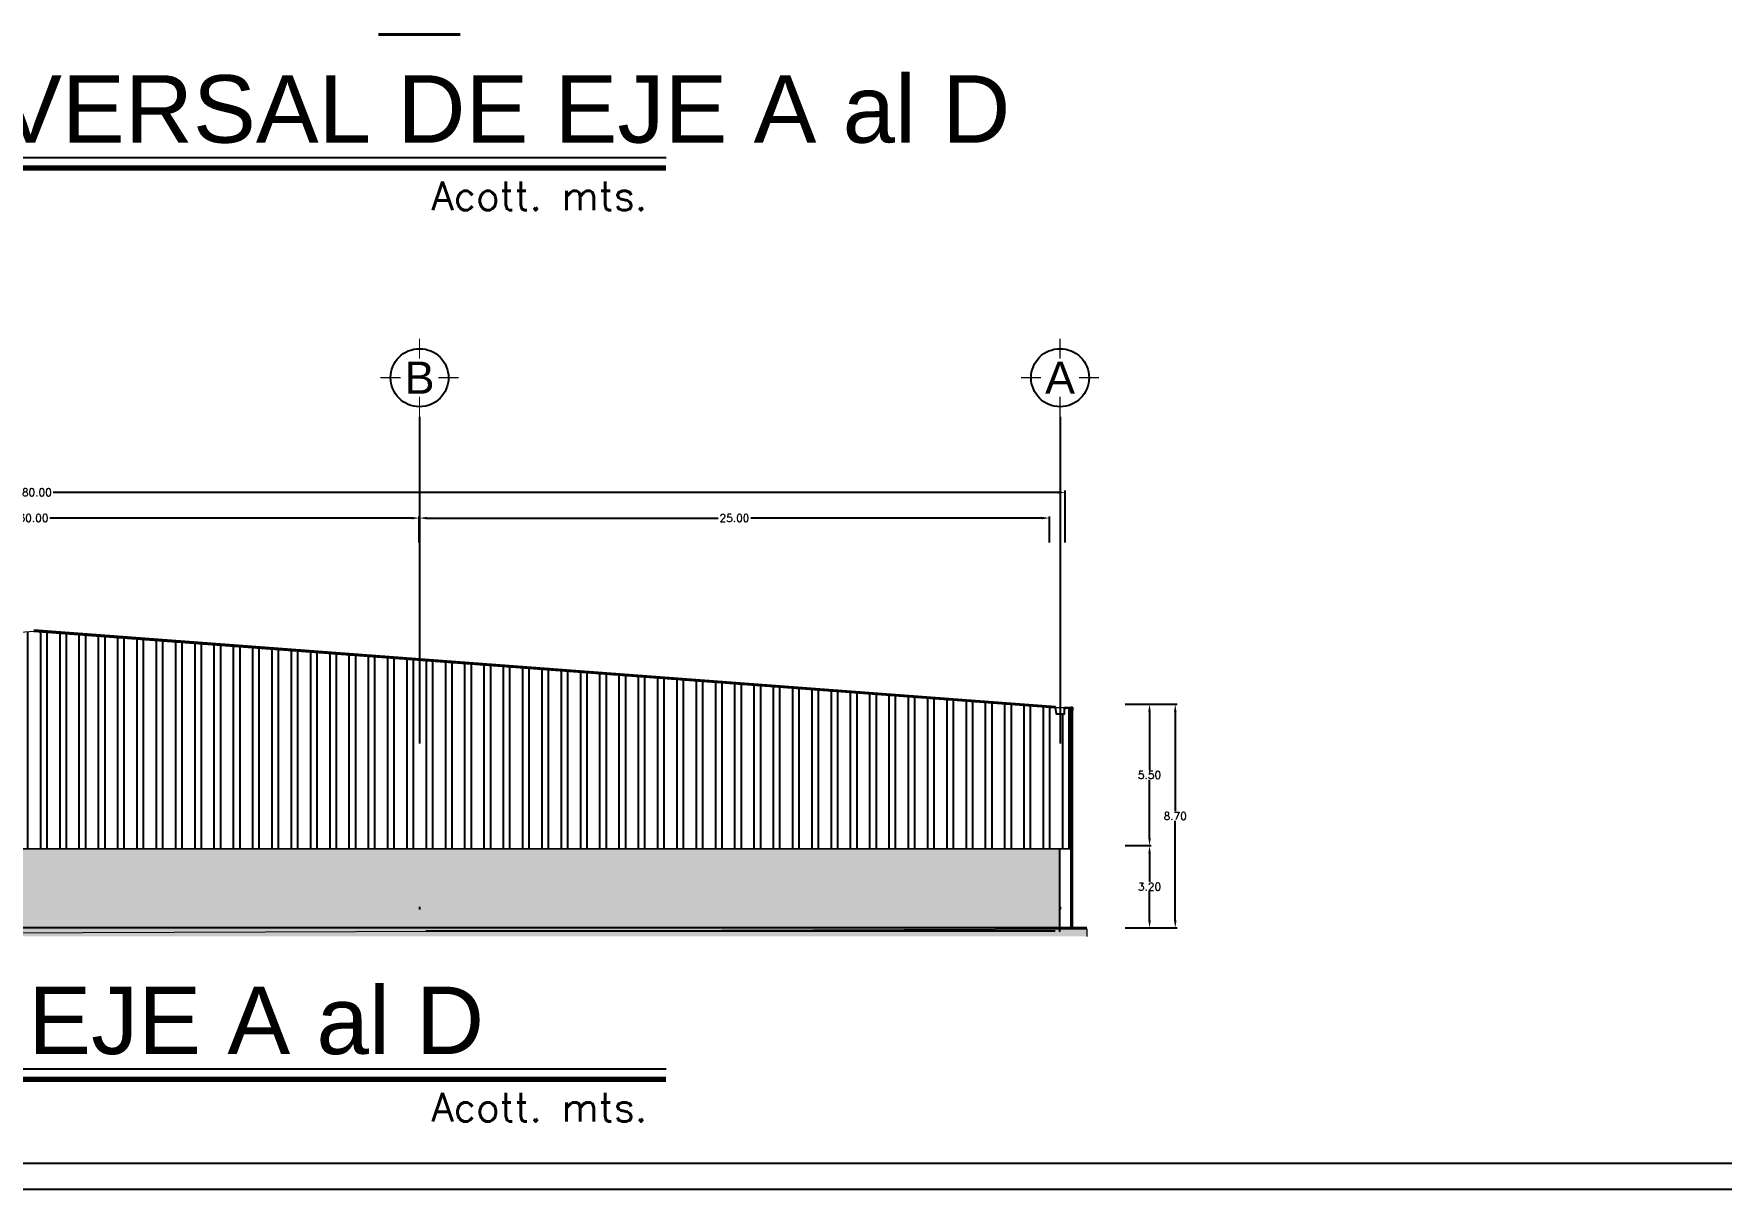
# Model space of a CAD drawing. Header units: millimetres. Extents: x -3 to 3438, y -2371 to 140.
# Drawn here: x 351.6 to 417.2, y -75.2 to -30.3 of the extents above; entities that cross this region are included whole.
import ezdxf
from ezdxf.enums import TextEntityAlignment as Align

# ---------------------------------------------------------------- set-up
doc = ezdxf.new("R2010")
doc.units = ezdxf.units.MM
doc.linetypes.add('DASHDOT', pattern=[25.4, 12.7, -6.35, 0, -6.35])
doc.layers.get('0').update_dxf_attribs({"color": 3})
for name, color, linetype, lineweight in [('1', 1, 'Continuous', 5), ('2', 223, 'Continuous', 5), ('muros', 5, 'Continuous', 50)]:
    doc.layers.add(name, color=color, linetype=linetype, lineweight=lineweight)
for name, color, linetype in [('1- 1', 1, 'Continuous'), ('1- 3', 3, 'Continuous'), ('8', 8, 'Continuous'), ('dim-75', 2, 'Continuous'), ('ejes', 140, 'DASHDOT'), ('hatch', 9, 'Continuous'), ('MARCO', 254, 'Continuous'), ('proy ante', 7, 'Continuous')]:
    doc.layers.add(name, color=color, linetype=linetype)
doc.styles.add('ALA', font='arial.ttf')
doc.styles.add('ROMANT', font='arial.ttf', dxfattribs={"height": 22})
doc.styles.get("Standard").update_dxf_attribs({"font": 'arial.ttf'})
doc.styles.add('TEXTOS', font='romans.shx')
doc.dimstyles.new('DIM-75P', dxfattribs={"dimtxt": 0.3, "dimasz": 0.3, "dimexe": 0.0675, "dimexo": 0.0468, "dimgap": 0.0375, "dimtad": 0, "dimtih": 1, "dimtoh": 1, "dimzin": 0, "dimdsep": 46, "dimtxsty": 'TEXTOS', "dimcen": 0.3, "dimclrd": 1, "dimclre": 1, "dimclrt": 2, "dimadec": 0, "dimazin": 0, "dimtfac": 1, "dimtmove": 1, "dimatfit": 3, "dimldrblk": 'flecha', "dimfxl": 0.045, "dimtolj": 1, "dimtzin": 0, "dimlwd": -1, "dimlwe": -1, "dimarcsym": 0})

# ---------------------------------------------------------------- blocks, each defined once
blk = doc.blocks.new('ejeh')
at = {"layer": 'ejes', "const_width": 0.02}
blk.add_lwpolyline([(0, 0.174, -2.414214), (0.5, 0.674, 1)], format="xyb", dxfattribs=at)
for points in [[(0, 1.348), (0, 1)], [(-0.326, 0.674), (-0.674, 0.674)], [(0.326, 0.674), (0.674, 0.674)], [(0, 0), (0, 0.348)]]:
    blk.add_lwpolyline(points, dxfattribs=at)
at = {"layer": 'ejes'}
blk.add_circle((0, 0.674), 0.5, dxfattribs=at)
blk.add_attdef('X', text='', height=0.556, dxfattribs=at).set_placement((0, 0.674), align=Align.MIDDLE_CENTER)
blk = doc.blocks.new('*D24')
at = {"layer": 'Defpoints', "color": 0, "transparency": 16777216}
for p in [(391.737, -48.121), (311.74, -50.121), (391.737, -50.121)]:
    blk.add_point(p, dxfattribs=at)
at = {"layer": 'dim-75', "color": 1, "transparency": 16777216}
for p, q in [((311.74, -50.075), (311.74, -48.054)), ((312.04, -48.121), (351.101, -48.121)), ((391.437, -48.121), (352.376, -48.121)), ((391.737, -50.075), (391.737, -48.054))]:
    blk.add_line(p, q, dxfattribs=at)
for points in [[(312.04, -48.071), (312.04, -48.171), (311.74, -48.121)], [(391.437, -48.071), (391.437, -48.171), (391.737, -48.121)]]:
    blk.add_solid(points, dxfattribs=at)
at = {"layer": 'dim-75', "color": 2, "transparency": 16777216, "insert": (351.739, -48.121), "char_height": 0.3, "attachment_point": 5, "style": 'TEXTOS'}
blk.add_mtext('\\A1;80.00', dxfattribs=at)
blk = doc.blocks.new('flecha')
at = {"ltscale": 6}
for points in [[(-0.02, 0.03), (-0.11, 0.13), (-0.12, 0.05), (-0.12, 0.21)], [(-0.02, -0.03), (-0.11, -0.13), (-0.12, -0.05), (-0.12, -0.21)]]:
    blk.add_hatch(color=256, dxfattribs=at).paths.add_polyline_path(points)
for p, q in [((0.01, -0.02), (-0.14, 0.24)), ((0.01, 0.02), (-0.14, -0.24)), ((-0.13, 0.24), (-0.13, 0.03)), ((-0.13, 0.03), (-0.1, 0.12)), ((0, 0), (-0.1, 0.12)), ((0, 0), (-0.1, -0.12)), ((-0.13, -0.02), (-0.13, -0.24)), ((-0.13, -0.02), (-0.1, -0.12))]:
    blk.add_line(p, q, dxfattribs=at)
for points in [[(-0.02, 0.03), (-0.11, 0.13), (-0.12, 0.05), (-0.12, 0.21)], [(-0.02, -0.03), (-0.11, -0.13), (-0.12, -0.05), (-0.12, -0.21)]]:
    blk.add_lwpolyline(points, close=True, dxfattribs=at)
blk = doc.blocks.new('*D25')
at = {"layer": 'Defpoints', "color": 0, "transparency": 16777216}
for p in [(366.613, -49.121), (366.613, -50.121), (391.123, -50.121)]:
    blk.add_point(p, dxfattribs=at)
at = {"layer": 'dim-75', "color": 1, "transparency": 16777216}
for p, q in [((366.613, -50.075), (366.613, -49.054)), ((366.913, -49.121), (378.231, -49.121)), ((390.823, -49.121), (379.506, -49.121)), ((391.123, -50.075), (391.123, -49.054))]:
    blk.add_line(p, q, dxfattribs=at)
for points in [[(366.913, -49.071), (366.913, -49.171), (366.613, -49.121)], [(390.823, -49.071), (390.823, -49.171), (391.123, -49.121)]]:
    blk.add_solid(points, dxfattribs=at)
at = {"layer": 'dim-75', "color": 2, "transparency": 16777216, "insert": (378.868, -49.121), "char_height": 0.3, "attachment_point": 5, "style": 'TEXTOS'}
blk.add_mtext('\\A1;25.00', dxfattribs=at)
blk = doc.blocks.new('*D26')
at = {"layer": 'Defpoints', "color": 0, "transparency": 16777216}
for p in [(336.605, -49.121), (336.605, -50.121), (366.613, -50.121)]:
    blk.add_point(p, dxfattribs=at)
at = {"layer": 'dim-75', "color": 1, "transparency": 16777216}
for p, q in [((336.605, -50.075), (336.605, -49.054)), ((336.905, -49.121), (350.972, -49.121)), ((366.313, -49.121), (352.247, -49.121)), ((366.613, -50.075), (366.613, -49.054))]:
    blk.add_line(p, q, dxfattribs=at)
for points in [[(336.905, -49.071), (336.905, -49.171), (336.605, -49.121)], [(366.313, -49.071), (366.313, -49.171), (366.613, -49.121)]]:
    blk.add_solid(points, dxfattribs=at)
at = {"layer": 'dim-75', "color": 2, "transparency": 16777216, "insert": (351.609, -49.121), "char_height": 0.3, "attachment_point": 5, "style": 'TEXTOS'}
blk.add_mtext('\\A1;30.00', dxfattribs=at)
blk = doc.blocks.new('*D28')
at = {"layer": 'Defpoints', "color": 0, "transparency": 16777216}
for p in [(394.014, -56.355), (394.014, -65.055), (396.014, -65.055)]:
    blk.add_point(p, dxfattribs=at)
at = {"layer": 'dim-75', "color": 1, "transparency": 16777216}
for p, q in [((394.061, -56.355), (396.082, -56.355)), ((396.014, -56.655), (396.014, -60.517)), ((396.014, -64.755), (396.014, -60.892)), ((394.061, -65.055), (396.082, -65.055))]:
    blk.add_line(p, q, dxfattribs=at)
for points in [[(395.964, -56.655), (396.064, -56.655), (396.014, -56.355)], [(395.964, -64.755), (396.064, -64.755), (396.014, -65.055)]]:
    blk.add_solid(points, dxfattribs=at)
at = {"layer": 'dim-75', "color": 2, "transparency": 16777216, "insert": (396.014, -60.705), "char_height": 0.3, "attachment_point": 5, "style": 'TEXTOS'}
blk.add_mtext('\\A1;8.70', dxfattribs=at)
blk = doc.blocks.new('*D29')
at = {"layer": 'Defpoints', "color": 0, "transparency": 16777216}
for p in [(394.014, -61.855), (395.014, -61.855), (394.014, -65.055)]:
    blk.add_point(p, dxfattribs=at)
at = {"layer": 'dim-75', "color": 1, "transparency": 16777216}
for p, q in [((394.061, -61.855), (395.082, -61.855)), ((395.014, -62.155), (395.014, -63.267)), ((395.014, -64.755), (395.014, -63.642)), ((394.061, -65.055), (395.082, -65.055))]:
    blk.add_line(p, q, dxfattribs=at)
for points in [[(394.964, -62.155), (395.064, -62.155), (395.014, -61.855)], [(394.964, -64.755), (395.064, -64.755), (395.014, -65.055)]]:
    blk.add_solid(points, dxfattribs=at)
at = {"layer": 'dim-75', "color": 2, "transparency": 16777216, "insert": (395.014, -63.455), "char_height": 0.3, "attachment_point": 5, "style": 'TEXTOS'}
blk.add_mtext('\\A1;3.20', dxfattribs=at)
blk = doc.blocks.new('*D30')
at = {"layer": 'Defpoints', "color": 0, "transparency": 16777216}
for p in [(394.014, -56.355), (395.014, -56.355), (394.014, -61.855)]:
    blk.add_point(p, dxfattribs=at)
at = {"layer": 'dim-75', "color": 1, "transparency": 16777216}
for p, q in [((394.061, -56.355), (395.082, -56.355)), ((395.014, -56.655), (395.014, -58.917)), ((395.014, -61.555), (395.014, -59.292)), ((394.061, -61.855), (395.082, -61.855))]:
    blk.add_line(p, q, dxfattribs=at)
for points in [[(394.964, -56.655), (395.064, -56.655), (395.014, -56.355)], [(394.964, -61.555), (395.064, -61.555), (395.014, -61.855)]]:
    blk.add_solid(points, dxfattribs=at)
at = {"layer": 'dim-75', "color": 2, "transparency": 16777216, "insert": (395.014, -59.105), "char_height": 0.3, "attachment_point": 5, "style": 'TEXTOS'}
blk.add_mtext('\\A1;5.50', dxfattribs=at)

msp = doc.modelspace()

# ---------------------------------------------------------------- hatches: boundary and pattern name
at = {"layer": 'hatch'}
h = msp.add_hatch(dxfattribs=at)
h.set_pattern_fill('ANSI32', color=256, scale=2, angle=45)
h.set_pattern_definition([(90, (112.6386, -171.6385), (-0.75, 1e-16), []), (90, (112.8886, -171.3885), (-0.75, 1e-16), [])])
h.paths.add_polyline_path([(391.348, -56.485), (351.617, -53.515), (311.877, -56.485), (311.838, -56.73), (311.522, -56.73), (311.522, -56.485), (311.261, -56.485), (311.261, -61.982), (391.964, -61.982), (391.964, -56.493), (391.956, -56.493), (391.704, -56.489), (391.704, -56.73), (391.388, -56.73)])
h = msp.add_hatch(dxfattribs=at)
h.set_pattern_fill('AR-SAND', color=256, scale=0.5, angle=45)
h.set_pattern_definition([(82.5, (112.6386, -171.6385), (-0.7035066, 0.6589636), [0, -0.76, 0, -0.85, 0, -0.8125]), (52.5, (112.6386, -171.6385), (-0.372069, 1.62349), [0, -0.41, 0, -0.685, 0, -0.2625]), (12.5, (112.2037, -172.0734), (1.0990146, 1.1030162), [0, -0.25, 0, -0.9, 0, -1.175]), (2.5, (112.2037, -172.0734), (0.752521, 1.3731314), [0, -0.125, 0, -0.59, 0, -0.675])])
h.paths.add_polyline_path([(311.261, -61.982), (311.261, -65.055), (391.53, -65.055), (391.53, -61.982)])
at = {"layer": 'proy ante', "true_color": 0xffffff}
for points in [[(310.914, -65.087), (310.914, -65.387), (392.573, -65.087)], [(310.914, -65.387), (392.573, -65.087), (392.573, -65.387)]]:
    msp.add_hatch(color=7, dxfattribs=at).paths.add_polyline_path(points)

# ---------------------------------------------------------------- linework, layer by layer
at = {"layer": '1'}
for points in [[(311.214, -61.982), (311.214, -56.485), (311.877, -56.485), (351.617, -53.515), (391.348, -56.485), (391.964, -56.485), (391.964, -61.982), (311.214, -61.982)], [(392.012, -61.982), (392.012, -65.055), (311.214, -65.055), (311.214, -61.982), (392.012, -61.982)], [(311.214, -61.982), (391.964, -61.982)]]:
    msp.add_lwpolyline(points, dxfattribs=at)
at = {"layer": '1- 1', "lineweight": 25}
for points in [[(294.776, 139.89), (294.776, -75.213), (584.919, -75.213), (584.919, 139.89), (294.776, 139.89)], [(540.25, -74.218), (296.285, -74.218)]]:
    msp.add_lwpolyline(points, dxfattribs=at)
at = {"layer": '1- 3', "lineweight": 25}
for points in [[(391.151, -56.469), (391.348, -56.485), (391.388, -56.73), (391.704, -56.73), (391.704, -56.485), (392.012, -56.485), (392.012, -56.579), (392.035, -56.603)], [(391.727, -56.579), (391.712, -56.579), (391.712, -56.493), (391.956, -56.493)], [(391.956, -56.493), (391.712, -56.493), (391.712, -56.579), (391.727, -56.579)], [(391.964, -65.055), (391.964, -56.579)], [(392.012, -65.055), (392.012, -56.485)], [(391.53, -65.205), (391.53, -61.982)]]:
    msp.add_lwpolyline(points, dxfattribs=at)
msp.add_open_spline([(391.956, -56.579), (391.956, -56.579), (391.949, -56.579), (391.949, -56.579), (391.949, -56.579), (391.956, -56.579), (391.956, -56.579)], degree=3, knots=[0, 0, 0, 0, 1, 1, 1, 2, 2, 2, 2], dxfattribs=at)
at = {"layer": '2', "lineweight": 25}
for points in [[(365.029, -30.3), (368.205, -30.3)], [(365.029, -30.323), (368.205, -30.323)], [(365.029, -30.339), (368.205, -30.339)]]:
    msp.add_lwpolyline(points, dxfattribs=at)
at = {"layer": '8'}
for p, q in [((324.462, -35.104), (376.212, -35.104)), ((324.462, -70.535), (376.212, -70.535))]:
    msp.add_line(p, q, dxfattribs=at)
at = {"layer": '8', "const_width": 0.206}
for points in [[(324.462, -35.515), (376.212, -35.515)], [(324.462, -70.946), (376.212, -70.946)]]:
    msp.add_lwpolyline(points, dxfattribs=at)
at = {"layer": 'ejes'}
for p, q in [((366.621, -45.183), (366.621, -65.055)), ((391.533, -45.183), (391.533, -65.055))]:
    msp.add_line(p, q, dxfattribs=at)
at = {"layer": 'muros', "lineweight": 25}
msp.add_line((391.348, -56.485), (391.352, -56.44), dxfattribs=at)
for points in [[(351.617, -53.459), (391.352, -56.44)], [(351.617, -53.515), (391.348, -56.485)]]:
    msp.add_lwpolyline(points, dxfattribs=at)
at = {"layer": 'proy ante', "color": 7, "lineweight": 25, "true_color": 0xffffff}
for points in [[(391.964, -56.493), (391.956, -56.493)], [(391.964, -56.493), (391.964, -56.579), (391.956, -56.579)], [(392.012, -56.485), (391.964, -56.485)], [(391.964, -56.579), (391.964, -56.493)], [(391.964, -56.579), (391.964, -56.572)], [(392.58, -65.055), (311.214, -65.055)], [(366.372, -65.055), (336.854, -65.055)], [(391.348, -65.181), (366.87, -65.181)]]:
    msp.add_lwpolyline(points, dxfattribs=at)
at = {"layer": 'proy ante', "lineweight": 0}
for points in [[(310.914, -65.087), (310.914, -65.387), (392.573, -65.087)], [(310.914, -65.387), (392.573, -65.087), (392.573, -65.387)]]:
    msp.add_lwpolyline(points, dxfattribs=at)

# ---------------------------------------------------------------- block references
at = {"layer": 'MARCO'}
ref = msp.add_blockref('ejeh', (366.621, -45.183), dxfattribs=dict(at, xscale=2.254873559710263, yscale=2.254873559710263, zscale=2.254873559710263))
ref.add_attrib('X', 'B', dxfattribs={"layer": 'ejes', "height": 1.254, "style": 'ALA'}).set_placement((366.621, -43.663), align=Align.MIDDLE_CENTER)
ref = msp.add_blockref('ejeh', (391.533, -45.183), dxfattribs=dict(at, xscale=2.254873559710263, yscale=2.254873559710263, zscale=2.254873559710263))
ref.add_attrib('X', 'A', dxfattribs={"layer": 'ejes', "height": 1.254, "style": 'ALA'}).set_placement((391.533, -43.663), align=Align.MIDDLE_CENTER)

# ---------------------------------------------------------------- texts
at = {"layer": '8', "color": 5, "char_height": 2.625, "attachment_point": 9, "style": 'ROMANT'}
for s, insert in [('CORTE TRANSVERSAL DE EJE A al D', (389.599, -34.565)), ('FACHADA DE EJE A al D', (369.132, -69.996))]:
    msp.add_mtext(s, dxfattribs=dict(at, insert=insert))
at = {"layer": '8', "color": 2, "char_height": 1.125, "width": 15.0999, "attachment_point": 2, "style": 'TEXTOS'}
for insert in [(371.281, -36.029), (371.281, -71.46)]:
    msp.add_mtext('Acott. mts.', dxfattribs=dict(at, insert=insert))

# ---------------------------------------------------------------- dimensions: what is measured, and where the dimension line sits
at = {"layer": 'dim-75'}
for base, p1, p2, angle, picture, middle in [((391.737, -48.121), (311.74, -50.121), (391.737, -50.121), 180, '*D24', (351.739, -48.121)), ((396.014, -65.055), (394.014, -56.355), (394.014, -65.055), 90, '*D28', (396.014, -60.705)), ((395.014, -56.355), (394.014, -61.855), (394.014, -56.355), 90, '*D30', (395.014, -59.105)), ((395.014, -61.855), (394.014, -65.055), (394.014, -61.855), 90, '*D29', (395.014, -63.455))]:
    dim = msp.add_linear_dim(base=base, p1=p1, p2=p2, angle=angle, dimstyle='DIM-75P', dxfattribs=at)
    dim.commit()
    dim.dimension.update_dxf_attribs({"geometry": picture, "text_midpoint": middle})
for base, p1, p2, text, picture, middle in [((336.605, -49.121), (366.613, -50.121), (336.605, -50.121), '30.00', '*D26', (351.609, -49.121)), ((366.613, -49.121), (391.123, -50.121), (366.613, -50.121), '25.00', '*D25', (378.868, -49.121))]:
    dim = msp.add_linear_dim(base=base, p1=p1, p2=p2, angle=180, text=text, dimstyle='DIM-75P', dxfattribs=at)
    dim.commit()
    dim.dimension.update_dxf_attribs({"geometry": picture, "text_midpoint": middle})

doc.saveas('drawing.dxf')
